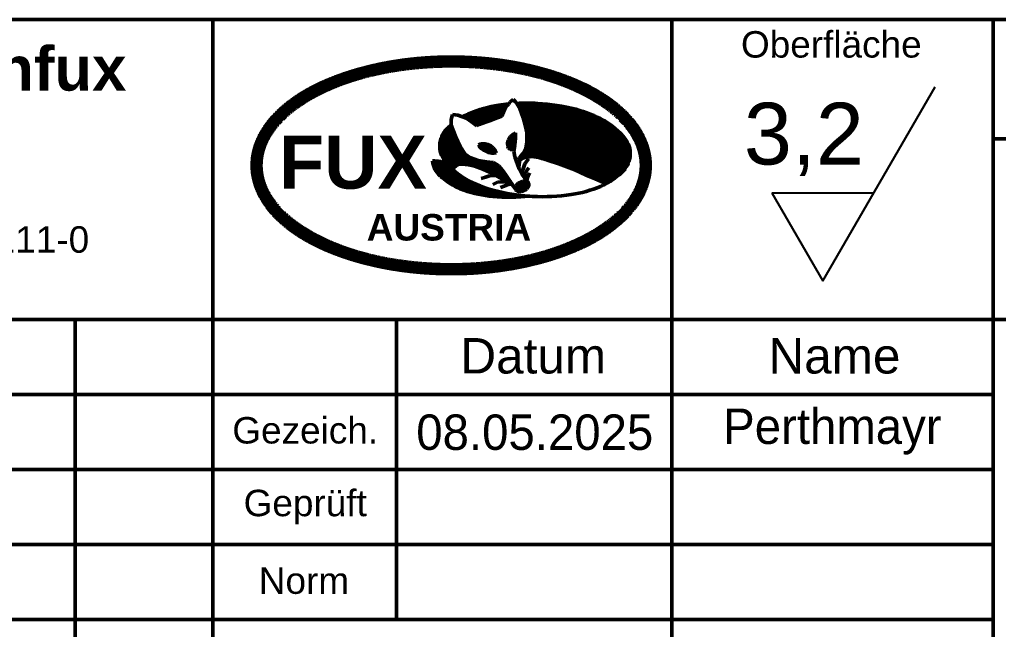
# Model space of a CAD drawing. Header units: millimetres. Extents: x 7 to 106, y 2 to 146.
# Drawn here: x 29.32 to 57.05, y 12.84 to 30.12 of the extents above; entities that cross this region are included whole.
import ezdxf
from ezdxf.enums import TextEntityAlignment as Align

# ---------------------------------------------------------------- set-up
doc = ezdxf.new("R2018")
doc.units = ezdxf.units.MM
doc.header["$LTSCALE"] = 0.5
for name, color, linetype, lineweight in [('Sichtbare Kanten(DIN)', 7, 'Continuous', 50), ('Skizziergeometrie(Meine-DIN)', 7, 'Continuous', 50), ('Symbole(Meine-DIN)', 7, 'Continuous', 25)]:
    doc.layers.add(name, color=color, linetype=linetype, lineweight=lineweight)
doc.styles.add('Aktuell-BSI', font='arial.ttf')
doc.styles.add('Aktuell-DIN', font='arial.ttf')
doc.styles.add('Aktuell-DIN-Meine-DIN', font='arial.ttf')
doc.styles.add('Aktuell-Meine-DIN', font='tahoma.ttf')
doc.styles.add('Textstil10', font='arial.ttf')
doc.styles.add('Textstil16', font='arial.ttf')
doc.styles.add('Textstil6', font='arial.ttf')
doc.styles.add('Textstil67', font='arial.ttf')
doc.styles.add('Textstil8', font='arial.ttf')
doc.styles.add('Textstil9', font='arial.ttf')

# ---------------------------------------------------------------- blocks, each defined once
blk = doc.blocks.new('Schriftfelder SFX-Schriftfeld')
at = {"layer": 'Sichtbare Kanten(DIN)'}
for p, q in [((290, 155.25), (100, 155.25)), ((154.6, 100), (154.6, 155.25)), ((180.6, 138.25), (180.6, 155.25)), ((198.8, 100), (198.8, 155.25)), ((198.8, 148.5), (290, 148.5)), ((100, 138.25), (290, 138.25)), ((146.8, 100), (146.8, 138.25)), ((165, 121.25), (165, 138.25)), ((180.6, 117), (180.6, 138.25)), ((100, 134), (154.6, 134)), ((154.6, 134), (198.8, 134)), ((100, 129.75), (154.6, 129.75)), ((154.6, 129.75), (198.8, 129.75)), ((100, 125.5), (154.6, 125.5)), ((154.6, 125.5), (198.8, 125.5)), ((100, 121.25), (154.6, 121.25)), ((154.6, 121.25), (198.8, 121.25))]:
    blk.add_line(p, q, dxfattribs=at)
at = {"layer": 'Skizziergeometrie(Meine-DIN)'}
for p, q in [((169.355, 149.367), (170.286, 150.299)), ((169.516, 149.246), (170.641, 150.371)), ((169.963, 149.41), (170.973, 150.42)), ((170.891, 149.742), (170.326, 150.308)), ((170.405, 149.569), (171.293, 150.457)), ((171.02, 149.896), (170.56, 150.356)), ((171.103, 150.097), (170.802, 150.397)), ((171.19, 150.292), (171.052, 150.43)), ((171.056, 149.993), (171.197, 150.308)), ((171.197, 150.308), (171.353, 150.464)), ((171.327, 150.438), (171.306, 150.459)), ((171.353, 150.464), (171.446, 150.586)), ((171.446, 150.586), (171.612, 150.715)), ((171.612, 150.715), (171.72, 150.607)), ((171.72, 150.607), (171.813, 150.498)), ((171.813, 150.498), (171.819, 150.491)), ((171.819, 150.491), (171.977, 150.209)), ((176.001, 146.329), (171.831, 150.5)), ((171.845, 150.444), (171.905, 150.504)), ((171.947, 150.263), (172.199, 150.514)), ((172.032, 150.064), (172.483, 150.516)), ((176.494, 146.12), (172.102, 150.512)), ((172.109, 149.858), (172.76, 150.509)), ((172.183, 149.65), (173.029, 150.496)), ((172.24, 149.424), (173.294, 150.478)), ((172.296, 149.198), (173.552, 150.454)), ((172.348, 148.966), (173.806, 150.424)), ((172.349, 148.119), (174.536, 150.306)), ((172.375, 148.71), (174.054, 150.389)), ((172.375, 148.428), (174.297, 150.35)), ((176.922, 145.974), (172.38, 150.516)), ((177.099, 146.08), (172.667, 150.512)), ((177.269, 146.193), (172.962, 150.5)), ((177.431, 146.313), (173.265, 150.48)), ((177.587, 146.441), (173.576, 150.451)), ((177.736, 146.575), (173.899, 150.412)), ((177.877, 146.716), (174.232, 150.361)), ((178.003, 146.873), (174.579, 150.297)), ((168.177, 149.87), (168.09, 149.586)), ((168.472, 149.829), (168.177, 149.87)), ((168.744, 149.74), (168.472, 149.829)), ((168.841, 149.702), (169.02, 149.881)), ((169.072, 149.582), (168.854, 149.8)), ((169.03, 149.608), (169.489, 150.067)), ((169.652, 149.285), (169.044, 149.892)), ((169.196, 149.491), (169.905, 150.201)), ((169.852, 149.367), (169.244, 149.975)), ((170.057, 149.445), (169.449, 150.053)), ((170.266, 149.519), (169.66, 150.125)), ((170.473, 149.594), (169.876, 150.192)), ((170.68, 149.671), (170.098, 150.253)), ((170.7, 149.678), (170.974, 149.77)), ((170.846, 149.727), (171.024, 149.905)), ((170.974, 149.77), (171.056, 149.993)), ((171.977, 150.209), (172.176, 149.678)), ((175.508, 146.54), (172.06, 149.987)), ((172.104, 147.592), (174.77, 150.257)), ((172.186, 147.39), (174.999, 150.204)), ((172.546, 147.467), (175.224, 150.146)), ((172.827, 147.465), (175.443, 150.082)), ((173.073, 147.429), (175.656, 150.012)), ((173.287, 147.36), (175.864, 149.936)), ((173.501, 147.291), (176.066, 149.856)), ((173.718, 147.225), (176.263, 149.771)), ((178.107, 147.052), (174.942, 150.217)), ((178.186, 147.256), (175.324, 150.117)), ((178.233, 147.491), (175.744, 149.981)), ((178.238, 147.77), (176.216, 149.792)), ((167.648, 148.792), (168.096, 149.24)), ((168.159, 149.08), (168.023, 149.217)), ((168.09, 149.586), (168.086, 149.265)), ((168.086, 149.265), (168.359, 148.577)), ((168.744, 149.74), (168.943, 149.662)), ((168.943, 149.662), (169.117, 149.554)), ((169.117, 149.554), (169.316, 149.396)), ((169.316, 149.396), (169.548, 149.222)), ((169.548, 149.222), (169.673, 149.297)), ((169.673, 149.297), (170.037, 149.438)), ((170.037, 149.438), (170.319, 149.537)), ((170.319, 149.537), (170.7, 149.678)), ((172.176, 149.678), (172.301, 149.181)), ((174.996, 146.769), (172.206, 149.559)), ((173.937, 147.161), (176.456, 149.68)), ((174.155, 147.096), (176.644, 149.586)), ((174.361, 147.019), (176.827, 149.485)), ((174.564, 146.939), (177, 149.376)), ((174.767, 146.86), (177.167, 149.26)), ((178.155, 148.136), (176.776, 149.515)), ((167.449, 148.027), (168.257, 148.835)), ((167.472, 148.333), (168.176, 149.037)), ((167.48, 147.776), (168.337, 148.633)), ((169.457, 146.934), (167.63, 148.761)), ((168.584, 148.089), (167.744, 148.929)), ((168.346, 148.61), (167.879, 149.078)), ((171.292, 148.193), (171.74, 148.641)), ((171.606, 148.757), (171.438, 148.609)), ((171.739, 148.612), (171.599, 148.751)), ((171.745, 148.833), (171.606, 148.757)), ((171.737, 148.535), (171.745, 148.833)), ((174.529, 146.953), (172.3, 149.182)), ((172.301, 149.181), (172.375, 148.841)), ((172.375, 148.841), (172.375, 148.302)), ((174.081, 147.118), (172.375, 148.824)), ((174.969, 146.78), (177.326, 149.136)), ((175.169, 146.696), (177.478, 149.005)), ((175.363, 146.607), (177.623, 148.867)), ((175.556, 146.518), (177.761, 148.723)), ((168.509, 147.034), (167.448, 148.094)), ((168.766, 147.059), (167.475, 148.35)), ((169.081, 147.027), (167.539, 148.57)), ((167.548, 147.56), (168.424, 148.437)), ((167.642, 147.372), (168.513, 148.243)), ((168.359, 148.577), (168.6, 148.055)), ((169.639, 148.145), (169.796, 148.211)), ((169.68, 148.07), (169.639, 148.145)), ((169.98, 147.825), (169.654, 148.151)), ((169.72, 148.035), (169.896, 148.211)), ((169.796, 148.211), (170.021, 148.211)), ((169.873, 147.906), (170.145, 148.178)), ((170.408, 147.68), (169.877, 148.211)), ((170.021, 148.211), (170.178, 148.169)), ((170.044, 147.793), (170.341, 148.091)), ((170.178, 148.169), (170.336, 148.095)), ((170.632, 147.739), (170.222, 148.148)), ((170.336, 148.095), (170.477, 147.979)), ((171.322, 148.41), (171.289, 148.269)), ((171.289, 148.269), (171.297, 148.054)), ((171.579, 147.923), (171.291, 148.211)), ((171.438, 148.609), (171.322, 148.41)), ((171.338, 147.956), (171.72, 148.339)), ((171.688, 148.097), (171.341, 148.444)), ((171.721, 148.347), (171.449, 148.619)), ((171.602, 147.946), (171.691, 148.103)), ((171.693, 148.12), (171.653, 147.79)), ((171.691, 148.103), (171.718, 148.309)), ((171.718, 148.309), (171.737, 148.535)), ((172.375, 148.302), (172.325, 147.954)), ((173.267, 147.366), (172.369, 148.264)), ((173.679, 147.237), (172.375, 148.542)), ((175.75, 146.428), (177.892, 148.571)), ((175.953, 146.349), (178.014, 148.41)), ((176.156, 146.269), (178.116, 148.229)), ((168.332, 146.927), (167.48, 147.78)), ((167.759, 147.206), (168.603, 148.05)), ((167.886, 147.05), (168.717, 147.881)), ((168.021, 146.902), (168.831, 147.712)), ((168.325, 146.923), (168.97, 147.569)), ((168.6, 148.055), (168.89, 147.624)), ((168.89, 147.624), (169.155, 147.442)), ((169.821, 147.946), (169.68, 148.07)), ((169.971, 147.83), (169.821, 147.946)), ((170.186, 147.722), (169.971, 147.83)), ((170.393, 147.68), (170.186, 147.722)), ((170.244, 147.711), (170.493, 147.96)), ((170.512, 147.677), (170.393, 147.68)), ((170.477, 147.979), (170.567, 147.871)), ((170.494, 147.678), (170.608, 147.792)), ((170.651, 147.697), (170.512, 147.677)), ((170.567, 147.871), (170.618, 147.772)), ((170.618, 147.772), (170.651, 147.697)), ((171.297, 148.054), (171.338, 147.954)), ((171.338, 147.954), (171.43, 147.888)), ((171.43, 147.888), (171.533, 147.879)), ((171.533, 147.879), (171.602, 147.946)), ((171.653, 147.79), (171.703, 147.479)), ((172.176, 147.68), (171.969, 147.424)), ((172.338, 147.447), (172.144, 147.641)), ((172.325, 147.954), (172.176, 147.68)), ((172.596, 147.472), (172.251, 147.817)), ((172.893, 147.457), (172.334, 148.016)), ((176.354, 146.184), (178.192, 148.022)), ((176.547, 146.095), (178.236, 147.784)), ((167.065, 147.078), (167.222, 147.234)), ((168.347, 145.781), (167.07, 147.058)), ((167.135, 146.865), (167.468, 147.197)), ((168.839, 145.572), (167.173, 147.238)), ((167.232, 146.679), (167.689, 147.136)), ((167.352, 146.516), (167.886, 147.05)), ((169.247, 145.447), (167.505, 147.189)), ((168.2, 146.777), (167.719, 147.258)), ((167.844, 147.1), (167.877, 147.061)), ((168.525, 147.044), (168.318, 146.919)), ((168.732, 147.062), (168.525, 147.044)), ((169.081, 147.027), (168.732, 147.062)), ((168.745, 147.061), (169.138, 147.454)), ((169.002, 147.035), (169.341, 147.373)), ((169.429, 146.944), (169.081, 147.027)), ((169.155, 147.442), (169.628, 147.267)), ((169.239, 146.989), (169.547, 147.297)), ((169.898, 146.776), (169.277, 147.397)), ((169.464, 146.931), (169.777, 147.244)), ((169.628, 147.267), (170.1, 147.193)), ((169.673, 146.857), (170.021, 147.205)), ((170.422, 146.535), (169.701, 147.256)), ((169.881, 146.782), (170.27, 147.172)), ((171.078, 146.162), (170.037, 147.203)), ((170.076, 146.694), (170.515, 147.133)), ((170.1, 147.193), (170.498, 147.143)), ((170.269, 146.605), (170.692, 147.027)), ((171.464, 146.059), (170.362, 147.16)), ((170.498, 147.143), (170.789, 146.969)), ((170.789, 146.969), (171.004, 146.72)), ((171.703, 147.479), (171.855, 147.061)), ((171.855, 147.061), (171.949, 146.8)), ((171.969, 147.424), (171.927, 147.316)), ((171.927, 147.316), (171.938, 146.829)), ((171.982, 147.238), (171.928, 147.292)), ((171.931, 147.136), (171.962, 147.167)), ((171.939, 146.998), (171.934, 147.002)), ((171.938, 146.829), (171.939, 147.08)), ((171.939, 147.08), (171.994, 147.283)), ((171.994, 147.283), (172.276, 147.44)), ((172.139, 147.364), (172.018, 147.484)), ((172.276, 147.083), (172.176, 146.793)), ((172.276, 147.44), (172.69, 147.482)), ((172.483, 147.365), (172.276, 147.083)), ((172.69, 147.482), (173.038, 147.44)), ((173.038, 147.44), (173.552, 147.275)), ((173.552, 147.275), (174.199, 147.083)), ((174.199, 147.083), (175.103, 146.727)), ((176.73, 145.995), (178.234, 147.499)), ((177.097, 146.079), (178.137, 147.118)), ((167.492, 146.373), (168.021, 146.902)), ((167.643, 146.242), (168.164, 146.762)), ((167.802, 146.118), (168.314, 146.629)), ((167.969, 146.001), (168.471, 146.503)), ((168.164, 146.762), (168.305, 146.903)), ((168.318, 146.919), (168.177, 146.75)), ((169.622, 145.355), (168.481, 146.496)), ((169.893, 146.778), (169.429, 146.944)), ((170.432, 146.53), (169.893, 146.778)), ((170.266, 146.389), (170.548, 146.414)), ((171.087, 146.156), (170.432, 146.53)), ((170.461, 146.514), (170.848, 146.901)), ((170.548, 146.414), (170.633, 146.415)), ((170.641, 146.411), (170.979, 146.749)), ((170.821, 146.308), (171.097, 146.584)), ((171.001, 146.205), (171.213, 146.417)), ((171.004, 146.72), (171.186, 146.455)), ((171.186, 146.455), (171.427, 146.115)), ((171.938, 146.859), (171.938, 146.86)), ((171.949, 146.8), (172.106, 146.492)), ((172.126, 146.619), (172.106, 146.492)), ((172.106, 146.492), (172.234, 146.312)), ((172.176, 146.793), (172.126, 146.619)), ((172.276, 146.486), (172.234, 146.312)), ((172.367, 146.677), (172.276, 146.486)), ((172.493, 146.85), (172.367, 146.677)), ((172.542, 146.57), (172.451, 146.388)), ((175.103, 146.727), (175.749, 146.429)), ((175.749, 146.429), (176.255, 146.23)), ((168.143, 145.893), (168.635, 146.385)), ((168.325, 145.792), (168.807, 146.274)), ((168.516, 145.7), (168.988, 146.172)), ((168.716, 145.617), (169.174, 146.075)), ((168.925, 145.544), (169.365, 145.984)), ((169.141, 145.477), (169.561, 145.897)), ((169.972, 145.288), (169.194, 146.066)), ((169.804, 146.236), (170.036, 146.321)), ((170.036, 146.321), (170.266, 146.389)), ((170.457, 145.908), (170.722, 146.033)), ((170.722, 146.033), (170.93, 146.057)), ((170.93, 146.057), (171.203, 146.048)), ((171.543, 145.892), (171.087, 146.156)), ((171.104, 145.817), (171.236, 145.874)), ((171.181, 146.102), (171.33, 146.252)), ((171.203, 146.048), (171.287, 146.04)), ((171.236, 145.874), (171.361, 145.908)), ((171.36, 145.998), (171.446, 146.085)), ((171.361, 145.908), (171.499, 145.916)), ((171.427, 146.115), (171.752, 145.616)), ((171.539, 145.894), (171.558, 145.914)), ((171.752, 145.616), (171.543, 145.892)), ((171.783, 145.573), (172.303, 146.093)), ((172.242, 145.563), (171.868, 145.937)), ((171.989, 145.496), (172.48, 145.987)), ((172.404, 145.684), (172.04, 146.048)), ((172.234, 146.312), (172.325, 146.185)), ((172.5, 145.871), (172.276, 146.095)), ((172.325, 146.185), (172.486, 145.98)), ((172.392, 146.24), (172.382, 146.112)), ((172.451, 146.388), (172.392, 146.24)), ((176.255, 146.23), (176.686, 146.031)), ((176.686, 146.031), (176.822, 145.92)), ((169.364, 145.416), (169.762, 145.815)), ((169.592, 145.362), (169.968, 145.738)), ((170.301, 145.241), (169.705, 145.837)), ((169.827, 145.314), (170.179, 145.666)), ((170.068, 145.273), (170.396, 145.6)), ((170.615, 145.21), (170.149, 145.676)), ((170.318, 145.239), (170.618, 145.54)), ((170.917, 145.191), (170.551, 145.558)), ((170.575, 145.214), (170.846, 145.484)), ((170.839, 145.195), (171.077, 145.433)), ((170.885, 145.73), (171.104, 145.817)), ((171.211, 145.18), (170.925, 145.466)), ((171.11, 145.183), (171.314, 145.387)), ((171.495, 145.178), (171.281, 145.393)), ((171.388, 145.178), (171.555, 145.345)), ((171.772, 145.184), (171.622, 145.335)), ((171.662, 145.735), (171.67, 145.742)), ((171.674, 145.181), (171.802, 145.309)), ((172.025, 145.498), (171.754, 145.769)), ((172.042, 145.197), (171.949, 145.291)), ((171.969, 145.193), (172.054, 145.279)), ((172.305, 145.217), (172.264, 145.258)), ((172.273, 145.214), (172.313, 145.254)), ((172.524, 145.239), (172.705, 145.228))]:
    blk.add_line(p, q, dxfattribs=at)
for centre, radius, start, end in [((171.896, 143.268), 7.212, 98.8249, 112.5594), ((172.777, 136.35), 14.186, 95.7631, 98.0548), ((172.399, 140.739), 9.778, 86.5633, 93.4358), ((172.403, 139.495), 11.019, 75.5231, 86.9727), ((170.51, 146.631), 3.575, 112.7249, 119.5983), ((173.302, 143.196), 7.211, 61.3545, 75.089), ((171.161, 145.831), 4.616, 131.7757, 136.3038), ((174.782, 146.026), 4.018, 37.6876, 60.5299), ((168.807, 148.083), 1.359, 136.3756, 177.1915), ((168.806, 148.072), 1.358, 176.7215, 217.5374), ((176.883, 147.656), 1.359, 356.6648, 37.4807), ((176.884, 147.642), 1.358, 316.4173, 357.2332), ((167.053, 145.268), 1.974, 65.33, 90.49), ((168.386, 147.397), 1.359, 186.5627, 227.3786), ((171.386, 150.041), 4.604, 217.4046, 219.6963), ((170.638, 149.427), 3.637, 220.5875, 227.461), ((170.823, 149.598), 3.887, 227.1597, 240.8943), ((174.904, 149.559), 4.114, 297.7878, 316.0834), ((170.572, 149.767), 4.583, 227.3374, 229.6291), ((170.221, 149.383), 4.064, 229.8874, 236.7609), ((170.108, 149.246), 3.887, 237.0432, 250.7778), ((172.389, 152.53), 7.211, 241.3545, 255.089), ((172.156, 145.616), 0.431, 132.2902, 150.5859), ((172.266, 145.502), 0.59, 116.7695, 132.7862), ((172.277, 145.511), 0.588, 102.0869, 118.1036), ((172.251, 145.663), 0.433, 84.6039, 102.8996), ((172.265, 145.795), 0.301, 59.7383, 84.8475), ((172.328, 145.901), 0.177, 28.1216, 60), ((172.203, 145.914), 0.3, 330.0521, 355.1613), ((172.325, 145.904), 0.178, 355.1122, 26.9907), ((175.155, 149.12), 3.608, 292.9413, 297.5183), ((171.154, 152.4), 7.21, 251.1825, 264.464), ((173.141, 155.332), 10.112, 255.0545, 266.5006), ((172.04, 145.676), 0.301, 149.7383, 174.8475), ((171.916, 145.689), 0.177, 175.1971, 207.0755), ((171.917, 145.692), 0.179, 208.1317, 240.0102), ((171.977, 145.796), 0.298, 239.9531, 265.0623), ((171.994, 145.929), 0.432, 264.292, 282.5877), ((171.966, 146.084), 0.59, 281.9971, 298.0138), ((171.977, 146.087), 0.588, 296.9192, 312.9359), ((172.087, 145.978), 0.433, 312.0461, 330.3417), ((173.291, 156.232), 11.019, 266.9541, 278.4037), ((173.795, 152.454), 7.209, 278.8316, 292.5662), ((171.419, 155.25), 10.072, 264.5283, 276.299)]:
    blk.add_arc(centre, radius, start, end, dxfattribs=at)
for points, knots in [([(156.819, 146.987), (156.818, 146.929), (156.819, 146.848), (156.827, 146.766), (156.838, 146.575), (156.868, 146.4), (156.905, 146.204), (156.955, 146.014), (157.015, 145.82), (157.087, 145.629), (157.17, 145.438), (157.264, 145.25), (157.369, 145.062), (157.485, 144.877), (157.612, 144.693), (157.75, 144.511), (157.9, 144.331), (158.06, 144.154), (158.232, 143.978), (158.415, 143.806), (158.609, 143.636), (158.814, 143.468), (159.03, 143.304), (159.258, 143.143), (159.497, 142.986), (159.747, 142.832), (160.007, 142.682), (160.279, 142.537), (160.561, 142.396), (160.853, 142.259), (161.156, 142.128), (161.469, 142.001), (161.791, 141.88), (162.123, 141.764), (162.464, 141.655), (162.813, 141.551), (163.17, 141.454), (163.535, 141.363), (163.906, 141.279), (164.284, 141.202), (164.669, 141.133), (165.058, 141.07), (165.453, 141.016), (165.852, 140.968), (166.255, 140.929), (166.661, 140.897), (167.069, 140.873), (167.479, 140.857), (167.89, 140.849), (168.302, 140.849), (168.712, 140.857), (169.122, 140.873), (169.53, 140.896), (169.935, 140.928), (170.338, 140.968), (170.737, 141.016), (171.132, 141.071), (171.522, 141.133), (171.906, 141.203), (172.285, 141.28), (172.657, 141.364), (173.022, 141.454), (173.379, 141.551), (173.728, 141.655), (174.068, 141.764), (174.4, 141.88), (174.722, 142.001), (175.034, 142.127), (175.337, 142.259), (175.63, 142.396), (175.912, 142.537), (176.183, 142.683), (176.444, 142.832), (176.694, 142.986), (176.933, 143.144), (177.161, 143.305), (177.377, 143.469), (177.582, 143.636), (177.776, 143.806), (177.959, 143.979), (178.131, 144.154), (178.291, 144.332), (178.44, 144.511), (178.579, 144.693), (178.706, 144.877), (178.822, 145.062), (178.927, 145.25), (179.02, 145.438), (179.103, 145.629), (179.175, 145.82), (179.236, 146.013), (179.286, 146.207), (179.325, 146.401), (179.353, 146.597), (179.369, 146.792), (179.375, 146.987), (179.369, 147.183), (179.353, 147.378), (179.325, 147.573), (179.286, 147.768), (179.236, 147.961), (179.175, 148.154), (179.103, 148.346), (179.021, 148.536), (178.926, 148.725), (178.822, 148.912), (178.706, 149.098), (178.578, 149.282), (178.44, 149.464), (178.291, 149.643), (178.131, 149.821), (177.959, 149.996), (177.776, 150.169), (177.582, 150.339), (177.377, 150.506), (177.16, 150.67), (176.933, 150.831), (176.694, 150.989), (176.444, 151.142), (176.184, 151.292), (175.912, 151.438), (175.63, 151.579), (175.337, 151.715), (175.035, 151.847), (174.722, 151.973), (174.399, 152.095), (174.067, 152.21), (173.727, 152.32), (173.377, 152.424), (173.02, 152.521), (172.656, 152.611), (172.284, 152.695), (171.906, 152.772), (171.522, 152.842), (171.133, 152.904), (170.738, 152.959), (170.339, 153.006), (169.936, 153.046), (169.53, 153.077), (169.122, 153.101), (168.712, 153.117), (168.3, 153.125), (167.889, 153.125), (167.478, 153.118), (167.068, 153.102), (166.66, 153.078), (166.255, 153.046), (165.853, 153.007), (165.454, 152.959), (165.059, 152.904), (164.67, 152.842), (164.285, 152.772), (163.907, 152.695), (163.535, 152.611), (163.17, 152.52), (162.812, 152.423), (162.463, 152.32), (162.122, 152.21), (161.791, 152.095), (161.468, 151.974), (161.156, 151.847), (160.853, 151.716), (160.561, 151.579), (160.279, 151.438), (160.007, 151.292), (159.747, 151.142), (159.497, 150.988), (159.258, 150.831), (159.03, 150.67), (158.814, 150.506), (158.609, 150.339), (158.414, 150.169), (158.232, 149.996), (158.06, 149.821), (157.9, 149.643), (157.75, 149.463), (157.612, 149.282), (157.485, 149.098), (157.369, 148.912), (157.264, 148.725), (157.17, 148.536), (157.087, 148.345), (157.015, 148.156), (156.953, 147.954), (156.905, 147.776), (156.861, 147.529), (156.841, 147.437), (156.825, 147.192), (156.82, 147.057), (156.819, 146.987)], [0, 0, 0, 0, 0, 0, 0.005257, 0.008769, 0.013166, 0.017578, 0.022008, 0.026462, 0.030942, 0.035455, 0.040004, 0.044594, 0.049229, 0.053912, 0.058646, 0.063434, 0.06828, 0.073186, 0.078153, 0.083185, 0.088281, 0.093444, 0.098675, 0.103972, 0.109337, 0.114768, 0.120266, 0.125829, 0.131457, 0.137149, 0.142902, 0.148716, 0.154588, 0.160514, 0.166492, 0.17252, 0.178592, 0.184708, 0.190862, 0.197052, 0.203276, 0.209529, 0.215809, 0.222113, 0.228435, 0.234771, 0.241118, 0.24747, 0.253824, 0.260174, 0.266517, 0.272849, 0.279168, 0.285468, 0.291748, 0.298003, 0.30423, 0.310424, 0.316582, 0.3227, 0.328774, 0.334801, 0.340777, 0.346701, 0.352569, 0.358381, 0.364133, 0.369824, 0.375453, 0.381018, 0.386517, 0.39195, 0.397316, 0.402614, 0.407844, 0.413007, 0.418103, 0.423135, 0.428103, 0.433009, 0.437855, 0.442644, 0.447378, 0.45206, 0.456693, 0.461281, 0.465829, 0.470341, 0.474823, 0.479277, 0.483708, 0.48812, 0.492517, 0.496903, 0.501283, 0.505664, 0.51005, 0.514447, 0.518859, 0.52329, 0.527745, 0.532226, 0.536739, 0.541288, 0.545877, 0.550511, 0.555194, 0.559928, 0.564717, 0.569563, 0.574469, 0.579437, 0.584468, 0.589564, 0.594727, 0.599957, 0.605254, 0.610618, 0.616049, 0.621547, 0.627111, 0.63274, 0.638433, 0.644189, 0.650003, 0.655876, 0.661802, 0.66778, 0.673806, 0.679878, 0.685992, 0.692145, 0.698334, 0.704557, 0.71081, 0.71709, 0.723393, 0.729715, 0.736052, 0.7424, 0.748753, 0.755108, 0.761459, 0.767803, 0.774136, 0.780454, 0.786753, 0.793031, 0.799283, 0.805508, 0.811701, 0.817858, 0.823976, 0.830051, 0.83608, 0.842059, 0.847985, 0.853855, 0.859668, 0.86542, 0.871111, 0.876738, 0.882302, 0.8878, 0.893232, 0.898597, 0.903894, 0.909125, 0.914288, 0.919385, 0.924417, 0.929385, 0.93429, 0.939135, 0.943923, 0.948656, 0.953339, 0.957974, 0.962565, 0.967116, 0.971629, 0.976109, 0.980561, 0.98499, 0.989762, 0.993646, 1, 1, 1, 1, 1, 1]), ([(156.919, 146.987), (156.918, 146.931), (156.919, 146.852), (156.927, 146.773), (156.938, 146.588), (156.966, 146.418), (157.002, 146.228), (157.05, 146.044), (157.109, 145.855), (157.179, 145.669), (157.259, 145.484), (157.351, 145.3), (157.453, 145.117), (157.566, 144.936), (157.69, 144.757), (157.825, 144.579), (157.972, 144.402), (158.129, 144.228), (158.298, 144.055), (158.478, 143.885), (158.669, 143.718), (158.871, 143.552), (159.085, 143.39), (159.31, 143.231), (159.546, 143.075), (159.793, 142.922), (160.051, 142.774), (160.32, 142.629), (160.599, 142.489), (160.89, 142.354), (161.19, 142.223), (161.501, 142.097), (161.821, 141.977), (162.151, 141.862), (162.489, 141.752), (162.836, 141.649), (163.191, 141.552), (163.553, 141.462), (163.923, 141.379), (164.299, 141.302), (164.682, 141.233), (165.07, 141.171), (165.463, 141.116), (165.861, 141.069), (166.263, 141.029), (166.667, 140.998), (167.074, 140.974), (167.482, 140.958), (167.892, 140.95), (168.301, 140.95), (168.71, 140.957), (169.118, 140.973), (169.524, 140.997), (169.928, 141.029), (170.33, 141.069), (170.728, 141.116), (171.121, 141.171), (171.51, 141.233), (171.893, 141.303), (172.269, 141.379), (172.639, 141.463), (173.002, 141.553), (173.357, 141.649), (173.703, 141.752), (174.042, 141.862), (174.371, 141.977), (174.691, 142.097), (175.001, 142.223), (175.301, 142.354), (175.592, 142.49), (175.871, 142.63), (176.14, 142.774), (176.399, 142.923), (176.646, 143.075), (176.882, 143.231), (177.106, 143.39), (177.32, 143.552), (177.522, 143.717), (177.713, 143.885), (177.893, 144.055), (178.062, 144.228), (178.219, 144.402), (178.365, 144.578), (178.5, 144.757), (178.624, 144.936), (178.737, 145.118), (178.839, 145.3), (178.93, 145.484), (179.011, 145.67), (179.08, 145.857), (179.139, 146.044), (179.188, 146.232), (179.225, 146.421), (179.252, 146.61), (179.269, 146.799), (179.274, 146.988), (179.269, 147.176), (179.252, 147.365), (179.225, 147.554), (179.188, 147.743), (179.139, 147.931), (179.08, 148.118), (179.01, 148.305), (178.93, 148.49), (178.839, 148.675), (178.737, 148.858), (178.624, 149.039), (178.5, 149.219), (178.365, 149.397), (178.219, 149.574), (178.061, 149.748), (177.893, 149.921), (177.713, 150.091), (177.522, 150.259), (177.32, 150.424), (177.106, 150.586), (176.881, 150.745), (176.646, 150.9), (176.398, 151.053), (176.14, 151.201), (175.871, 151.345), (175.591, 151.486), (175.301, 151.621), (175, 151.752), (174.69, 151.878), (174.369, 151.999), (174.04, 152.113), (173.702, 152.223), (173.355, 152.326), (173, 152.422), (172.637, 152.513), (172.267, 152.596), (171.891, 152.673), (171.508, 152.742), (171.121, 152.804), (170.727, 152.859), (170.329, 152.906), (169.928, 152.946), (169.523, 152.977), (169.116, 153.001), (168.708, 153.017), (168.299, 153.025), (167.889, 153.025), (167.48, 153.017), (167.072, 153.001), (166.666, 152.977), (166.262, 152.946), (165.861, 152.906), (165.463, 152.859), (165.07, 152.804), (164.681, 152.741), (164.299, 152.672), (163.922, 152.595), (163.552, 152.512), (163.189, 152.422), (162.834, 152.325), (162.487, 152.222), (162.149, 152.113), (161.82, 151.998), (161.5, 151.878), (161.19, 151.752), (160.889, 151.621), (160.599, 151.485), (160.319, 151.345), (160.05, 151.201), (159.792, 151.052), (159.545, 150.9), (159.309, 150.744), (159.084, 150.585), (158.871, 150.423), (158.668, 150.258), (158.477, 150.09), (158.298, 149.92), (158.129, 149.748), (157.972, 149.573), (157.826, 149.397), (157.691, 149.219), (157.567, 149.039), (157.454, 148.858), (157.352, 148.674), (157.26, 148.491), (157.18, 148.304), (157.11, 148.12), (157.05, 147.923), (157.002, 147.751), (156.96, 147.511), (156.941, 147.422), (156.925, 147.185), (156.92, 147.055), (156.919, 146.987)], [0, 0, 0, 0, 0, 0, 0.005205, 0.008683, 0.013038, 0.01741, 0.021803, 0.026221, 0.030667, 0.035147, 0.039664, 0.044223, 0.04883, 0.053487, 0.0582, 0.06297, 0.067802, 0.072697, 0.077657, 0.082684, 0.087779, 0.092942, 0.098174, 0.103475, 0.108845, 0.114284, 0.119791, 0.125366, 0.131008, 0.136716, 0.142487, 0.148318, 0.154208, 0.160152, 0.166149, 0.172194, 0.178286, 0.184423, 0.1906, 0.196816, 0.203067, 0.209349, 0.215658, 0.22199, 0.22834, 0.234704, 0.241077, 0.247455, 0.253834, 0.26021, 0.26658, 0.27294, 0.279288, 0.285618, 0.291927, 0.298211, 0.304464, 0.310683, 0.316865, 0.323004, 0.329097, 0.335143, 0.341137, 0.347079, 0.352965, 0.358793, 0.364562, 0.370268, 0.37591, 0.381486, 0.386994, 0.392434, 0.397804, 0.403104, 0.408335, 0.413496, 0.41859, 0.423616, 0.428576, 0.43347, 0.438302, 0.443072, 0.447784, 0.452442, 0.457049, 0.46161, 0.466129, 0.47061, 0.475059, 0.479477, 0.48387, 0.488241, 0.492595, 0.496935, 0.50127, 0.505604, 0.509945, 0.514297, 0.518667, 0.523058, 0.527476, 0.531925, 0.536408, 0.540929, 0.545492, 0.550102, 0.554762, 0.559475, 0.564247, 0.569079, 0.573973, 0.578932, 0.583957, 0.589049, 0.59421, 0.599439, 0.604739, 0.610108, 0.615548, 0.621057, 0.626633, 0.632277, 0.637984, 0.643755, 0.649585, 0.655473, 0.661417, 0.667414, 0.673461, 0.679555, 0.685693, 0.69187, 0.698086, 0.704336, 0.710617, 0.716926, 0.723258, 0.729609, 0.735973, 0.742347, 0.748725, 0.755104, 0.76148, 0.767849, 0.774209, 0.780555, 0.786884, 0.793192, 0.799475, 0.805728, 0.811947, 0.818129, 0.824268, 0.830362, 0.836409, 0.842404, 0.848345, 0.854232, 0.86006, 0.865828, 0.871535, 0.877177, 0.882753, 0.888262, 0.893702, 0.899072, 0.904372, 0.909602, 0.914762, 0.919854, 0.924878, 0.929836, 0.934729, 0.939561, 0.944332, 0.949045, 0.953704, 0.958313, 0.962876, 0.967396, 0.971879, 0.976328, 0.980746, 0.985139, 0.989867, 0.993712, 1, 1, 1, 1, 1, 1]), ([(157.019, 146.987), (157.018, 146.93), (157.019, 146.849), (157.027, 146.768), (157.039, 146.579), (157.07, 146.405), (157.108, 146.21), (157.161, 146.022), (157.225, 145.828), (157.3, 145.637), (157.388, 145.447), (157.487, 145.258), (157.599, 145.07), (157.722, 144.884), (157.858, 144.699), (158.006, 144.515), (158.166, 144.334), (158.339, 144.154), (158.525, 143.977), (158.722, 143.802), (158.933, 143.63), (159.156, 143.461), (159.392, 143.295), (159.64, 143.132), (159.9, 142.974), (160.174, 142.82), (160.459, 142.67), (160.757, 142.525), (161.066, 142.385), (161.387, 142.25), (161.718, 142.121), (162.061, 141.998), (162.413, 141.881), (162.775, 141.771), (163.146, 141.667), (163.526, 141.571), (163.914, 141.483), (164.31, 141.402), (164.713, 141.329), (165.122, 141.264), (165.536, 141.207), (165.956, 141.159), (166.379, 141.119), (166.806, 141.088), (167.235, 141.066), (167.665, 141.053), (168.096, 141.048), (168.527, 141.053), (168.957, 141.066), (169.386, 141.088), (169.813, 141.119), (170.236, 141.159), (170.655, 141.207), (171.07, 141.264), (171.479, 141.329), (171.882, 141.402), (172.278, 141.483), (172.666, 141.571), (173.046, 141.667), (173.417, 141.771), (173.779, 141.881), (174.132, 141.998), (174.474, 142.121), (174.805, 142.25), (175.126, 142.385), (175.435, 142.525), (175.732, 142.67), (176.017, 142.82), (176.29, 142.974), (176.551, 143.133), (176.799, 143.295), (177.035, 143.461), (177.258, 143.63), (177.468, 143.802), (177.666, 143.977), (177.852, 144.155), (178.025, 144.334), (178.185, 144.516), (178.333, 144.699), (178.469, 144.884), (178.592, 145.07), (178.703, 145.258), (178.802, 145.447), (178.89, 145.638), (178.965, 145.829), (179.029, 146.021), (179.081, 146.213), (179.122, 146.406), (179.151, 146.6), (179.169, 146.793), (179.174, 146.987), (179.168, 147.18), (179.151, 147.374), (179.122, 147.567), (179.081, 147.76), (179.029, 147.953), (178.965, 148.145), (178.89, 148.337), (178.802, 148.527), (178.703, 148.716), (178.592, 148.904), (178.469, 149.091), (178.333, 149.276), (178.185, 149.459), (178.025, 149.641), (177.852, 149.821), (177.667, 149.998), (177.469, 150.173), (177.259, 150.345), (177.036, 150.514), (176.8, 150.68), (176.552, 150.842), (176.291, 151), (176.018, 151.155), (175.732, 151.305), (175.435, 151.45), (175.126, 151.59), (174.805, 151.725), (174.473, 151.854), (174.131, 151.977), (173.778, 152.094), (173.416, 152.204), (173.045, 152.308), (172.665, 152.404), (172.277, 152.492), (171.882, 152.573), (171.479, 152.646), (171.071, 152.711), (170.656, 152.767), (170.236, 152.816), (169.813, 152.855), (169.386, 152.886), (168.957, 152.909), (168.526, 152.922), (168.095, 152.927), (167.664, 152.922), (167.234, 152.909), (166.806, 152.887), (166.38, 152.856), (165.957, 152.816), (165.537, 152.767), (165.123, 152.711), (164.713, 152.646), (164.31, 152.573), (163.914, 152.492), (163.526, 152.403), (163.146, 152.307), (162.774, 152.204), (162.413, 152.094), (162.06, 151.977), (161.718, 151.854), (161.387, 151.725), (161.066, 151.59), (160.757, 151.45), (160.46, 151.305), (160.174, 151.155), (159.901, 151.001), (159.64, 150.842), (159.392, 150.68), (159.156, 150.514), (158.933, 150.345), (158.723, 150.173), (158.525, 149.998), (158.339, 149.821), (158.167, 149.641), (158.006, 149.46), (157.858, 149.276), (157.723, 149.091), (157.599, 148.905), (157.488, 148.716), (157.388, 148.528), (157.301, 148.336), (157.225, 148.148), (157.16, 147.946), (157.109, 147.769), (157.063, 147.523), (157.042, 147.432), (157.025, 147.19), (157.02, 147.057), (157.019, 146.987)], [0, 0, 0, 0, 0, 0, 0.005447, 0.009089, 0.013651, 0.018234, 0.022843, 0.027482, 0.032158, 0.036876, 0.041641, 0.04646, 0.051337, 0.056276, 0.061283, 0.066359, 0.071507, 0.076731, 0.082031, 0.087409, 0.092865, 0.098401, 0.104017, 0.109712, 0.115488, 0.121344, 0.127277, 0.133287, 0.13937, 0.145523, 0.151743, 0.158028, 0.164373, 0.170774, 0.17723, 0.183737, 0.190291, 0.196889, 0.203527, 0.2102, 0.216902, 0.223629, 0.230374, 0.237133, 0.2439, 0.250672, 0.257444, 0.264211, 0.27097, 0.277715, 0.284441, 0.291144, 0.297817, 0.304455, 0.311054, 0.317609, 0.324116, 0.330573, 0.336975, 0.34332, 0.349604, 0.355823, 0.361975, 0.368055, 0.374063, 0.379994, 0.385848, 0.391623, 0.397318, 0.402934, 0.408471, 0.413928, 0.419307, 0.424607, 0.42983, 0.434979, 0.440054, 0.445059, 0.449996, 0.454872, 0.45969, 0.464455, 0.469175, 0.473852, 0.478491, 0.483099, 0.487679, 0.492238, 0.496783, 0.501321, 0.50586, 0.510406, 0.514968, 0.51955, 0.524159, 0.528799, 0.533476, 0.538195, 0.542962, 0.547781, 0.552659, 0.557599, 0.562605, 0.567681, 0.572829, 0.578051, 0.583349, 0.588726, 0.594181, 0.599717, 0.605333, 0.61103, 0.616807, 0.622662, 0.628595, 0.634604, 0.640686, 0.646839, 0.653061, 0.659346, 0.665691, 0.672093, 0.678548, 0.685054, 0.691607, 0.698204, 0.70484, 0.711512, 0.718215, 0.724942, 0.731689, 0.73845, 0.745219, 0.751992, 0.758764, 0.76553, 0.772286, 0.779028, 0.785751, 0.792452, 0.799125, 0.805764, 0.812365, 0.818923, 0.825432, 0.83189, 0.838292, 0.844636, 0.850918, 0.857136, 0.863286, 0.869367, 0.875376, 0.881309, 0.887166, 0.892943, 0.898641, 0.904257, 0.909793, 0.915249, 0.920625, 0.925924, 0.931148, 0.936296, 0.941372, 0.946379, 0.951318, 0.956196, 0.961016, 0.965784, 0.970505, 0.975183, 0.979824, 0.984433, 0.989389, 0.993417, 1, 1, 1, 1, 1, 1]), ([(157.119, 146.987), (157.118, 146.932), (157.119, 146.854), (157.127, 146.776), (157.138, 146.592), (157.168, 146.424), (157.205, 146.235), (157.256, 146.053), (157.318, 145.864), (157.391, 145.679), (157.476, 145.494), (157.573, 145.31), (157.681, 145.127), (157.802, 144.945), (157.934, 144.764), (158.079, 144.584), (158.236, 144.406), (158.406, 144.229), (158.588, 144.054), (158.783, 143.882), (158.99, 143.712), (159.21, 143.545), (159.442, 143.381), (159.687, 143.221), (159.945, 143.064), (160.215, 142.911), (160.498, 142.762), (160.793, 142.618), (161.099, 142.479), (161.417, 142.345), (161.747, 142.216), (162.086, 142.094), (162.436, 141.978), (162.796, 141.868), (163.165, 141.765), (163.543, 141.67), (163.93, 141.581), (164.324, 141.501), (164.725, 141.428), (165.133, 141.363), (165.546, 141.307), (165.963, 141.259), (166.385, 141.219), (166.81, 141.188), (167.237, 141.166), (167.665, 141.152), (168.095, 141.148), (168.525, 141.153), (168.954, 141.166), (169.381, 141.188), (169.806, 141.219), (170.228, 141.259), (170.646, 141.307), (171.059, 141.363), (171.466, 141.428), (171.867, 141.501), (172.261, 141.581), (172.647, 141.67), (173.026, 141.765), (173.395, 141.868), (173.755, 141.978), (174.106, 142.094), (174.446, 142.216), (174.774, 142.345), (175.092, 142.479), (175.398, 142.618), (175.693, 142.762), (175.975, 142.911), (176.246, 143.064), (176.504, 143.221), (176.749, 143.382), (176.982, 143.546), (177.202, 143.713), (177.409, 143.882), (177.603, 144.055), (177.785, 144.229), (177.955, 144.406), (178.112, 144.584), (178.257, 144.764), (178.389, 144.945), (178.51, 145.127), (178.618, 145.311), (178.715, 145.495), (178.799, 145.68), (178.873, 145.865), (178.934, 146.051), (178.985, 146.238), (179.024, 146.425), (179.052, 146.613), (179.069, 146.8), (179.074, 146.988), (179.069, 147.175), (179.052, 147.362), (179.024, 147.549), (178.985, 147.736), (178.934, 147.923), (178.872, 148.109), (178.799, 148.295), (178.714, 148.48), (178.617, 148.665), (178.509, 148.848), (178.389, 149.031), (178.256, 149.212), (178.112, 149.392), (177.955, 149.57), (177.785, 149.746), (177.603, 149.921), (177.408, 150.093), (177.201, 150.263), (176.981, 150.43), (176.749, 150.594), (176.503, 150.754), (176.246, 150.911), (175.975, 151.064), (175.693, 151.213), (175.398, 151.357), (175.091, 151.496), (174.773, 151.63), (174.443, 151.758), (174.103, 151.881), (173.753, 151.997), (173.392, 152.107), (173.023, 152.21), (172.645, 152.306), (172.26, 152.394), (171.866, 152.474), (171.466, 152.547), (171.058, 152.611), (170.645, 152.668), (170.227, 152.716), (169.805, 152.755), (169.38, 152.786), (168.952, 152.808), (168.523, 152.822), (168.093, 152.826), (167.664, 152.822), (167.236, 152.809), (166.809, 152.787), (166.384, 152.756), (165.963, 152.716), (165.545, 152.668), (165.132, 152.611), (164.725, 152.546), (164.324, 152.473), (163.929, 152.393), (163.543, 152.305), (163.165, 152.209), (162.796, 152.106), (162.436, 151.997), (162.086, 151.88), (161.746, 151.758), (161.417, 151.629), (161.099, 151.496), (160.792, 151.356), (160.497, 151.212), (160.215, 151.064), (159.944, 150.911), (159.687, 150.754), (159.442, 150.593), (159.209, 150.429), (158.99, 150.262), (158.782, 150.093), (158.588, 149.92), (158.406, 149.746), (158.236, 149.569), (158.079, 149.391), (157.935, 149.211), (157.802, 149.03), (157.682, 148.848), (157.573, 148.664), (157.477, 148.48), (157.392, 148.294), (157.318, 148.111), (157.255, 147.915), (157.206, 147.744), (157.162, 147.506), (157.141, 147.417), (157.125, 147.183), (157.12, 147.054), (157.119, 146.987)], [0, 0, 0, 0, 0, 0, 0.005391, 0.008996, 0.013512, 0.018051, 0.022617, 0.027216, 0.031853, 0.036536, 0.041268, 0.046058, 0.050909, 0.055826, 0.060812, 0.065872, 0.071007, 0.076219, 0.081511, 0.086882, 0.092335, 0.097871, 0.103489, 0.10919, 0.114974, 0.12084, 0.126785, 0.132808, 0.138906, 0.145075, 0.151313, 0.157617, 0.163983, 0.170408, 0.176889, 0.183424, 0.190007, 0.196635, 0.203303, 0.210005, 0.216737, 0.223492, 0.230266, 0.237055, 0.243853, 0.250657, 0.257462, 0.264262, 0.271054, 0.277831, 0.284587, 0.291318, 0.298018, 0.304684, 0.31131, 0.317893, 0.324429, 0.330913, 0.337342, 0.343711, 0.350015, 0.356252, 0.362419, 0.368514, 0.374534, 0.380477, 0.386343, 0.392128, 0.397831, 0.403452, 0.408989, 0.414443, 0.419814, 0.425105, 0.430316, 0.43545, 0.440509, 0.445496, 0.450412, 0.455263, 0.460052, 0.464784, 0.469465, 0.474102, 0.478699, 0.483265, 0.487803, 0.492321, 0.496824, 0.501319, 0.505812, 0.510312, 0.514827, 0.519362, 0.523927, 0.528527, 0.533167, 0.537852, 0.542588, 0.54738, 0.552231, 0.557148, 0.562133, 0.567191, 0.572324, 0.577536, 0.582827, 0.588199, 0.593653, 0.599189, 0.604808, 0.610509, 0.616293, 0.622158, 0.628103, 0.634127, 0.640227, 0.646399, 0.65264, 0.658947, 0.665315, 0.671741, 0.678221, 0.684752, 0.691331, 0.697954, 0.704619, 0.71132, 0.718052, 0.724811, 0.731589, 0.738382, 0.745183, 0.751987, 0.75879, 0.765587, 0.772373, 0.779146, 0.7859, 0.792631, 0.799332, 0.806, 0.812628, 0.819212, 0.825747, 0.832229, 0.838655, 0.845021, 0.851325, 0.857563, 0.863733, 0.86983, 0.875853, 0.881798, 0.887664, 0.893447, 0.899148, 0.904765, 0.910299, 0.915752, 0.921123, 0.926414, 0.931625, 0.93676, 0.941819, 0.946805, 0.95172, 0.956571, 0.961361, 0.966096, 0.970781, 0.975422, 0.980022, 0.984588, 0.989496, 0.993484, 1, 1, 1, 1, 1, 1]), ([(157.219, 146.987), (157.218, 146.934), (157.219, 146.858), (157.227, 146.783), (157.238, 146.606), (157.266, 146.443), (157.302, 146.261), (157.351, 146.084), (157.411, 145.901), (157.482, 145.722), (157.564, 145.542), (157.658, 145.363), (157.764, 145.184), (157.881, 145.006), (158.011, 144.829), (158.152, 144.652), (158.306, 144.478), (158.472, 144.304), (158.651, 144.132), (158.842, 143.963), (159.046, 143.795), (159.263, 143.63), (159.492, 143.468), (159.735, 143.309), (159.989, 143.154), (160.257, 143.002), (160.537, 142.854), (160.829, 142.711), (161.132, 142.573), (161.448, 142.44), (161.774, 142.312), (162.112, 142.191), (162.46, 142.075), (162.818, 141.966), (163.186, 141.863), (163.562, 141.768), (163.947, 141.68), (164.339, 141.599), (164.738, 141.526), (165.143, 141.462), (165.554, 141.406), (165.97, 141.358), (166.39, 141.319), (166.814, 141.288), (167.24, 141.266), (167.668, 141.252), (168.096, 141.248), (168.525, 141.252), (168.952, 141.265), (169.378, 141.287), (169.8, 141.318), (170.22, 141.358), (170.636, 141.406), (171.048, 141.462), (171.453, 141.527), (171.853, 141.6), (172.246, 141.68), (172.63, 141.768), (173.007, 141.863), (173.374, 141.966), (173.732, 142.075), (174.079, 142.19), (174.417, 142.312), (174.743, 142.44), (175.059, 142.573), (175.363, 142.712), (175.655, 142.855), (175.935, 143.002), (176.202, 143.154), (176.457, 143.309), (176.699, 143.468), (176.928, 143.63), (177.145, 143.795), (177.349, 143.963), (177.54, 144.133), (177.719, 144.304), (177.885, 144.478), (178.039, 144.653), (178.181, 144.829), (178.31, 145.006), (178.427, 145.184), (178.533, 145.362), (178.626, 145.542), (178.709, 145.721), (178.779, 145.902), (178.839, 146.082), (178.888, 146.263), (178.926, 146.444), (178.953, 146.625), (178.969, 146.807), (178.975, 146.988), (178.969, 147.168), (178.953, 147.349), (178.926, 147.53), (178.888, 147.711), (178.839, 147.892), (178.779, 148.072), (178.708, 148.253), (178.626, 148.433), (178.532, 148.613), (178.426, 148.792), (178.309, 148.97), (178.18, 149.147), (178.039, 149.323), (177.885, 149.498), (177.719, 149.671), (177.54, 149.843), (177.348, 150.013), (177.144, 150.18), (176.927, 150.345), (176.698, 150.507), (176.456, 150.666), (176.201, 150.821), (175.934, 150.973), (175.654, 151.12), (175.362, 151.263), (175.058, 151.401), (174.742, 151.534), (174.415, 151.662), (174.077, 151.784), (173.729, 151.9), (173.371, 152.009), (173.003, 152.112), (172.627, 152.207), (172.244, 152.295), (171.852, 152.375), (171.453, 152.448), (171.048, 152.512), (170.636, 152.568), (170.22, 152.616), (169.8, 152.656), (169.376, 152.686), (168.95, 152.709), (168.522, 152.722), (168.094, 152.726), (167.666, 152.722), (167.239, 152.709), (166.814, 152.687), (166.391, 152.656), (165.971, 152.616), (165.555, 152.568), (165.144, 152.512), (164.738, 152.447), (164.338, 152.374), (163.946, 152.294), (163.561, 152.206), (163.185, 152.111), (162.818, 152.009), (162.46, 151.899), (162.112, 151.784), (161.775, 151.662), (161.448, 151.534), (161.132, 151.401), (160.828, 151.263), (160.536, 151.12), (160.256, 150.972), (159.989, 150.821), (159.734, 150.665), (159.492, 150.507), (159.263, 150.345), (159.046, 150.18), (158.842, 150.012), (158.651, 149.843), (158.472, 149.671), (158.306, 149.497), (158.152, 149.322), (158.011, 149.146), (157.881, 148.969), (157.764, 148.791), (157.658, 148.612), (157.564, 148.433), (157.482, 148.252), (157.411, 148.074), (157.35, 147.884), (157.302, 147.719), (157.26, 147.488), (157.241, 147.403), (157.225, 147.176), (157.22, 147.052), (157.219, 146.987)], [0, 0, 0, 0, 0, 0, 0.005333, 0.008899, 0.013369, 0.017862, 0.022384, 0.026941, 0.031538, 0.036184, 0.040883, 0.045642, 0.050466, 0.055359, 0.060325, 0.065367, 0.070487, 0.075688, 0.08097, 0.086336, 0.091787, 0.097323, 0.102946, 0.108654, 0.114446, 0.120321, 0.126277, 0.132311, 0.138422, 0.144609, 0.150867, 0.157195, 0.163589, 0.170043, 0.176554, 0.183116, 0.189726, 0.196379, 0.203072, 0.209801, 0.216562, 0.22335, 0.23016, 0.236986, 0.243821, 0.250661, 0.257499, 0.26433, 0.27115, 0.277954, 0.284739, 0.291499, 0.298231, 0.304929, 0.311587, 0.318201, 0.324765, 0.331275, 0.337726, 0.344115, 0.350439, 0.356696, 0.362882, 0.368994, 0.37503, 0.380988, 0.386864, 0.392656, 0.398364, 0.403985, 0.409522, 0.414973, 0.42034, 0.425623, 0.430824, 0.435944, 0.440985, 0.44595, 0.450841, 0.455663, 0.46042, 0.465119, 0.469764, 0.474362, 0.478919, 0.483441, 0.487934, 0.492404, 0.496858, 0.501303, 0.505748, 0.5102, 0.514668, 0.519159, 0.523681, 0.528239, 0.53284, 0.537489, 0.542191, 0.546951, 0.551774, 0.556666, 0.56163, 0.56667, 0.57179, 0.576991, 0.582275, 0.587643, 0.593094, 0.59863, 0.604251, 0.609957, 0.615748, 0.621623, 0.627581, 0.633619, 0.639735, 0.645926, 0.652188, 0.658516, 0.664908, 0.671359, 0.677865, 0.684422, 0.691029, 0.69768, 0.704374, 0.711105, 0.717868, 0.724658, 0.731468, 0.738293, 0.745127, 0.751964, 0.758799, 0.765629, 0.772447, 0.779251, 0.786037, 0.792798, 0.79953, 0.806227, 0.812884, 0.819496, 0.826058, 0.832566, 0.839016, 0.845405, 0.851731, 0.857989, 0.864177, 0.870291, 0.876329, 0.882287, 0.888162, 0.893954, 0.89966, 0.90528, 0.910815, 0.916265, 0.92163, 0.926913, 0.932114, 0.937234, 0.942276, 0.947242, 0.952136, 0.95696, 0.96172, 0.966421, 0.971068, 0.975667, 0.980225, 0.984746, 0.989604, 0.993552, 1, 1, 1, 1, 1, 1]), ([(157.319, 146.987), (157.318, 146.938), (157.319, 146.87), (157.325, 146.801), (157.335, 146.639), (157.36, 146.49), (157.391, 146.324), (157.433, 146.162), (157.484, 145.995), (157.546, 145.83), (157.617, 145.664), (157.698, 145.499), (157.79, 145.334), (157.892, 145.17), (158.004, 145.005), (158.127, 144.842), (158.261, 144.679), (158.405, 144.517), (158.561, 144.356), (158.729, 144.196), (158.907, 144.039), (159.097, 143.882), (159.299, 143.728), (159.512, 143.576), (159.737, 143.427), (159.973, 143.28), (160.22, 143.137), (160.478, 142.997), (160.747, 142.861), (161.027, 142.729), (161.317, 142.602), (161.619, 142.479), (161.93, 142.362), (162.251, 142.249), (162.582, 142.142), (162.921, 142.04), (163.269, 141.945), (163.624, 141.856), (163.987, 141.773), (164.357, 141.698), (164.732, 141.629), (165.114, 141.568), (165.5, 141.514), (165.892, 141.467), (166.287, 141.428), (166.686, 141.397), (167.087, 141.373), (167.49, 141.357), (167.894, 141.349), (168.298, 141.349), (168.702, 141.357), (169.104, 141.372), (169.504, 141.396), (169.902, 141.427), (170.297, 141.467), (170.689, 141.514), (171.076, 141.568), (171.458, 141.63), (171.834, 141.698), (172.205, 141.774), (172.568, 141.856), (172.923, 141.945), (173.271, 142.04), (173.609, 142.141), (173.939, 142.248), (174.26, 142.361), (174.571, 142.479), (174.872, 142.602), (175.163, 142.729), (175.443, 142.861), (175.713, 142.997), (175.971, 143.137), (176.219, 143.28), (176.454, 143.427), (176.679, 143.576), (176.891, 143.728), (177.093, 143.882), (177.283, 144.038), (177.461, 144.196), (177.629, 144.356), (177.785, 144.517), (177.93, 144.679), (178.064, 144.842), (178.187, 145.006), (178.299, 145.17), (178.401, 145.334), (178.492, 145.499), (178.574, 145.664), (178.645, 145.829), (178.706, 145.995), (178.758, 146.16), (178.8, 146.326), (178.832, 146.491), (178.856, 146.657), (178.87, 146.822), (178.874, 146.987), (178.87, 147.152), (178.856, 147.317), (178.832, 147.482), (178.8, 147.648), (178.758, 147.813), (178.706, 147.979), (178.645, 148.145), (178.573, 148.31), (178.492, 148.475), (178.401, 148.64), (178.299, 148.805), (178.187, 148.969), (178.064, 149.133), (177.93, 149.296), (177.785, 149.458), (177.629, 149.619), (177.462, 149.778), (177.283, 149.936), (177.093, 150.093), (176.892, 150.247), (176.679, 150.399), (176.455, 150.548), (176.219, 150.694), (175.972, 150.837), (175.713, 150.977), (175.444, 151.113), (175.163, 151.245), (174.872, 151.372), (174.571, 151.495), (174.26, 151.613), (173.939, 151.726), (173.608, 151.833), (173.269, 151.934), (172.922, 152.03), (172.566, 152.119), (172.203, 152.201), (171.834, 152.277), (171.458, 152.346), (171.077, 152.407), (170.69, 152.461), (170.299, 152.508), (169.904, 152.546), (169.505, 152.578), (169.104, 152.601), (168.701, 152.617), (168.296, 152.625), (167.892, 152.625), (167.488, 152.618), (167.086, 152.602), (166.685, 152.578), (166.288, 152.547), (165.893, 152.508), (165.502, 152.461), (165.115, 152.407), (164.733, 152.345), (164.357, 152.276), (163.987, 152.201), (163.624, 152.118), (163.268, 152.029), (162.92, 151.934), (162.581, 151.833), (162.251, 151.726), (161.93, 151.613), (161.619, 151.495), (161.318, 151.373), (161.028, 151.245), (160.747, 151.113), (160.478, 150.977), (160.219, 150.837), (159.972, 150.694), (159.736, 150.548), (159.512, 150.399), (159.299, 150.247), (159.098, 150.093), (158.908, 149.937), (158.73, 149.778), (158.562, 149.619), (158.406, 149.458), (158.261, 149.296), (158.127, 149.133), (158.004, 148.969), (157.892, 148.805), (157.79, 148.64), (157.698, 148.475), (157.617, 148.31), (157.546, 148.144), (157.485, 147.981), (157.432, 147.807), (157.391, 147.655), (157.354, 147.445), (157.337, 147.367), (157.324, 147.16), (157.319, 147.046), (157.319, 146.987)], [0, 0, 0, 0, 0, 0, 0.004987, 0.008323, 0.012502, 0.016703, 0.02093, 0.025189, 0.029485, 0.033825, 0.038213, 0.042654, 0.047155, 0.051717, 0.056345, 0.061041, 0.065808, 0.070649, 0.075565, 0.08056, 0.085633, 0.090787, 0.096019, 0.10133, 0.106719, 0.112185, 0.117727, 0.123343, 0.129033, 0.134795, 0.140628, 0.14653, 0.152497, 0.158526, 0.164614, 0.170756, 0.176949, 0.183188, 0.18947, 0.195791, 0.20215, 0.208542, 0.214964, 0.221413, 0.227882, 0.234367, 0.240863, 0.247365, 0.253868, 0.260367, 0.266857, 0.273336, 0.2798, 0.286244, 0.292667, 0.299062, 0.305426, 0.311754, 0.318041, 0.324283, 0.330475, 0.336613, 0.342696, 0.34872, 0.354682, 0.360582, 0.366415, 0.37218, 0.377874, 0.383494, 0.389038, 0.394504, 0.399892, 0.4052, 0.410429, 0.41558, 0.420653, 0.425649, 0.430568, 0.435411, 0.440181, 0.444878, 0.449506, 0.454066, 0.458564, 0.463004, 0.467391, 0.471731, 0.476027, 0.480287, 0.484514, 0.488714, 0.492893, 0.497058, 0.501215, 0.505372, 0.509536, 0.513714, 0.517914, 0.522142, 0.526402, 0.530701, 0.535042, 0.539431, 0.543873, 0.548372, 0.552932, 0.557559, 0.562255, 0.567024, 0.571867, 0.576785, 0.581781, 0.586854, 0.592004, 0.597233, 0.602541, 0.607928, 0.613394, 0.618938, 0.624557, 0.630251, 0.636017, 0.641852, 0.647754, 0.65372, 0.659748, 0.665834, 0.671975, 0.678167, 0.684406, 0.690687, 0.697009, 0.703367, 0.709758, 0.716179, 0.722627, 0.729096, 0.735582, 0.742079, 0.748583, 0.755088, 0.761589, 0.768082, 0.774561, 0.781023, 0.787465, 0.793883, 0.800275, 0.806637, 0.812963, 0.81925, 0.825493, 0.831688, 0.83783, 0.843916, 0.849941, 0.855905, 0.861803, 0.867635, 0.873399, 0.879091, 0.88471, 0.890254, 0.895721, 0.901109, 0.906418, 0.911647, 0.916797, 0.921868, 0.926862, 0.931779, 0.936622, 0.941392, 0.94609, 0.950719, 0.955282, 0.959783, 0.964225, 0.968614, 0.972954, 0.977251, 0.98151, 0.985736, 0.990278, 0.99397, 1, 1, 1, 1, 1, 1])]:
    blk.add_open_spline(points, degree=5, knots=knots, dxfattribs=at)
at = {"layer": 'Symbole(Meine-DIN)', "color": 7, "attachment_point": 5, "style": 'Aktuell-DIN'}
for s, insert, char_height, width in [('\\fArial|b0|i0;\\H1.4986;Oberfläche', (189.634, 153.834), 1.4986, 18.21914), ('\\fArial|b0|i0;\\H1.4986;Oberfläche', (189.634, 153.834), 1.4986, 18.21914), ('\\fArial|b0|i0;\\H2.0066;Datum', (172.745, 136.181), 2.0066, 14.80115), ('\\fArial|b0|i0;\\H2.0066;Name', (189.811, 136.18), 2.0066, 17.20115), ('\\fArial|b0|i0;\\H1.4986;Gezeich.', (159.825, 131.963), 1.4986, 10.35), ('\\fArial|b0|i0;\\H1.4986;Geprüft', (159.825, 127.627), 1.4986, 10.35), ('\\fArial|b0|i0;\\H1.4986;Norm', (159.754, 123.443), 1.4986, 10.35)]:
    blk.add_mtext(s, dxfattribs=dict(at, insert=insert, char_height=char_height, width=width))
at = {"layer": 'Symbole(Meine-DIN)', "color": 7}
for s, insert, char_height, width, attachment_point, line_spacing_factor, style in [('\\pxsm0.94;\\fArial|b1|i0;\\H2.5000;Franz de Paul Schröckenfux   GesmbH.\\P\\fArial|b1|i0;\\H1.5000;Sensen u. Mähmesserwerk\\fArial|b1|i0;\\H2.5000;\\P\\fArial|b0|i0;\\H1.4986;A-4575 Rossleithen 72 - Tel.: 07562/6111-0\\PAUSTRIA', (127.28, 146.696), 3.5, 54.3844, 5, 0.63308, 'Aktuell-DIN-Meine-DIN'), ('\\fArial|b1|i0;\\H3.0000;FUX', (158.338, 148.666), 3, 8.93, 1, 1.25, 'Aktuell-Meine-DIN'), ('\\fArial|b1|i0;\\H1.5000;AUSTRIA', (163.312, 144.227), 1.5, 9.31555, 1, 1.25, 'Aktuell-Meine-DIN')]:
    blk.add_mtext(s, dxfattribs=dict(at, insert=insert, char_height=char_height, width=width, attachment_point=attachment_point, line_spacing_factor=line_spacing_factor, style=style))
for tag, height, style, p in [('KOMMENTAR', 2.5, 'Textstil67', (228.518, 142.888)), ('BEZEICHNUNG', 4.978, 'Textstil9', (200.988, 129.008)), ('PROJEKT', 2.489, 'Textstil16', (200.68, 121.011)), ('DATEINAME', 1.499, 'Textstil6', (254.315, 102.109))]:
    blk.add_attdef(tag, text='', height=height, dxfattribs=dict(at, style=style)).set_placement(p, align=Align.MIDDLE_LEFT)
for tag, height, style, p in [('AUTOR', 2.007, 'Textstil8', (189.692, 131.9)), ('ERSTELLUNGSDATUM', 2.007, 'Textstil8', (172.833, 131.852)), ('KONTROLLDATUM', 2.007, 'Textstil8', (172.803, 127.621)), ('KONTROLLIERT_VON', 2.007, 'Textstil8', (189.716, 127.608)), ('GENEHM.DAT._KONSTR.', 2.007, 'Textstil8', (172.746, 123.374)), ('KONSTR._GEN._VON', 2.007, 'Textstil8', (189.66, 123.388)), ('Blattnummer', 4.978, 'Textstil9', (282.107, 112.696)), ('BAUTEILNUMMER', 4.978, 'Textstil9', (228.371, 110.61)), ('Blattgröße', 2.489, 'Textstil10', (282.06, 106.373))]:
    blk.add_attdef(tag, text='', height=height, dxfattribs=dict(at, style=style)).set_placement(p, align=Align.MIDDLE_CENTER)
at = {"layer": 'Symbole(Meine-DIN)', "color": 7, "style": 'Textstil6'}
for tag, p in [('Datum1', (134.337, 107.042)), ('Konstrukteur_1', (147.394, 107.042)), ('Status_1', (103.134, 107.027)), ('Änderung_1', (108.154, 106.936))]:
    blk.add_attdef(tag, text='', height=1.499, dxfattribs=at).set_placement(p, align=Align.TOP_LEFT)
blk = doc.blocks.new('Oberflächensymbol1')
at = {"layer": 'Symbole(Meine-DIN)'}
for p, q in [((104.159, 45.435), (110.51, 56.435)), ((101.272, 50.435), (104.159, 45.435)), ((101.272, 50.435), (107.045, 50.435))]:
    blk.add_line(p, q, dxfattribs=at)
at = {"layer": 'Symbole(Meine-DIN)', "insert": (99.68, 51.385), "char_height": 3.5, "attachment_point": 7, "style": 'Aktuell-BSI'}
blk.add_mtext('3,2', dxfattribs=at)

msp = doc.modelspace()

# ---------------------------------------------------------------- block references
ref = msp.add_blockref('Schriftfelder SFX-Schriftfeld', (-42.5, -47.5), dxfattribs=dict(xscale=0.5, yscale=0.5, zscale=0.5))
lines = msp.add_mtext('08.05.2025', dxfattribs={"layer": 'Symbole(Meine-DIN)', "color": 7, "insert": (43.916, 18.426), "char_height": 1.0033, "width": 7.7788, "attachment_point": 5, "style": 'Textstil8'})
ref.add_attrib('ERSTELLUNGSDATUM', '', (43.916, 18.426)).embed_mtext(lines)
lines = msp.add_mtext('Perthmayr', dxfattribs={"layer": 'Symbole(Meine-DIN)', "color": 7, "insert": (52.346, 18.45), "char_height": 1.0033, "width": 9.11671, "attachment_point": 5, "style": 'Textstil8'})
ref.add_attrib('AUTOR', '', (52.346, 18.45)).embed_mtext(lines)
at = {"layer": 'Symbole(Meine-DIN)', "xscale": 0.5, "yscale": 0.5, "zscale": 0.5}
msp.add_blockref('Oberflächensymbol1', (0, 0), dxfattribs=at)

doc.saveas('drawing.dxf')
